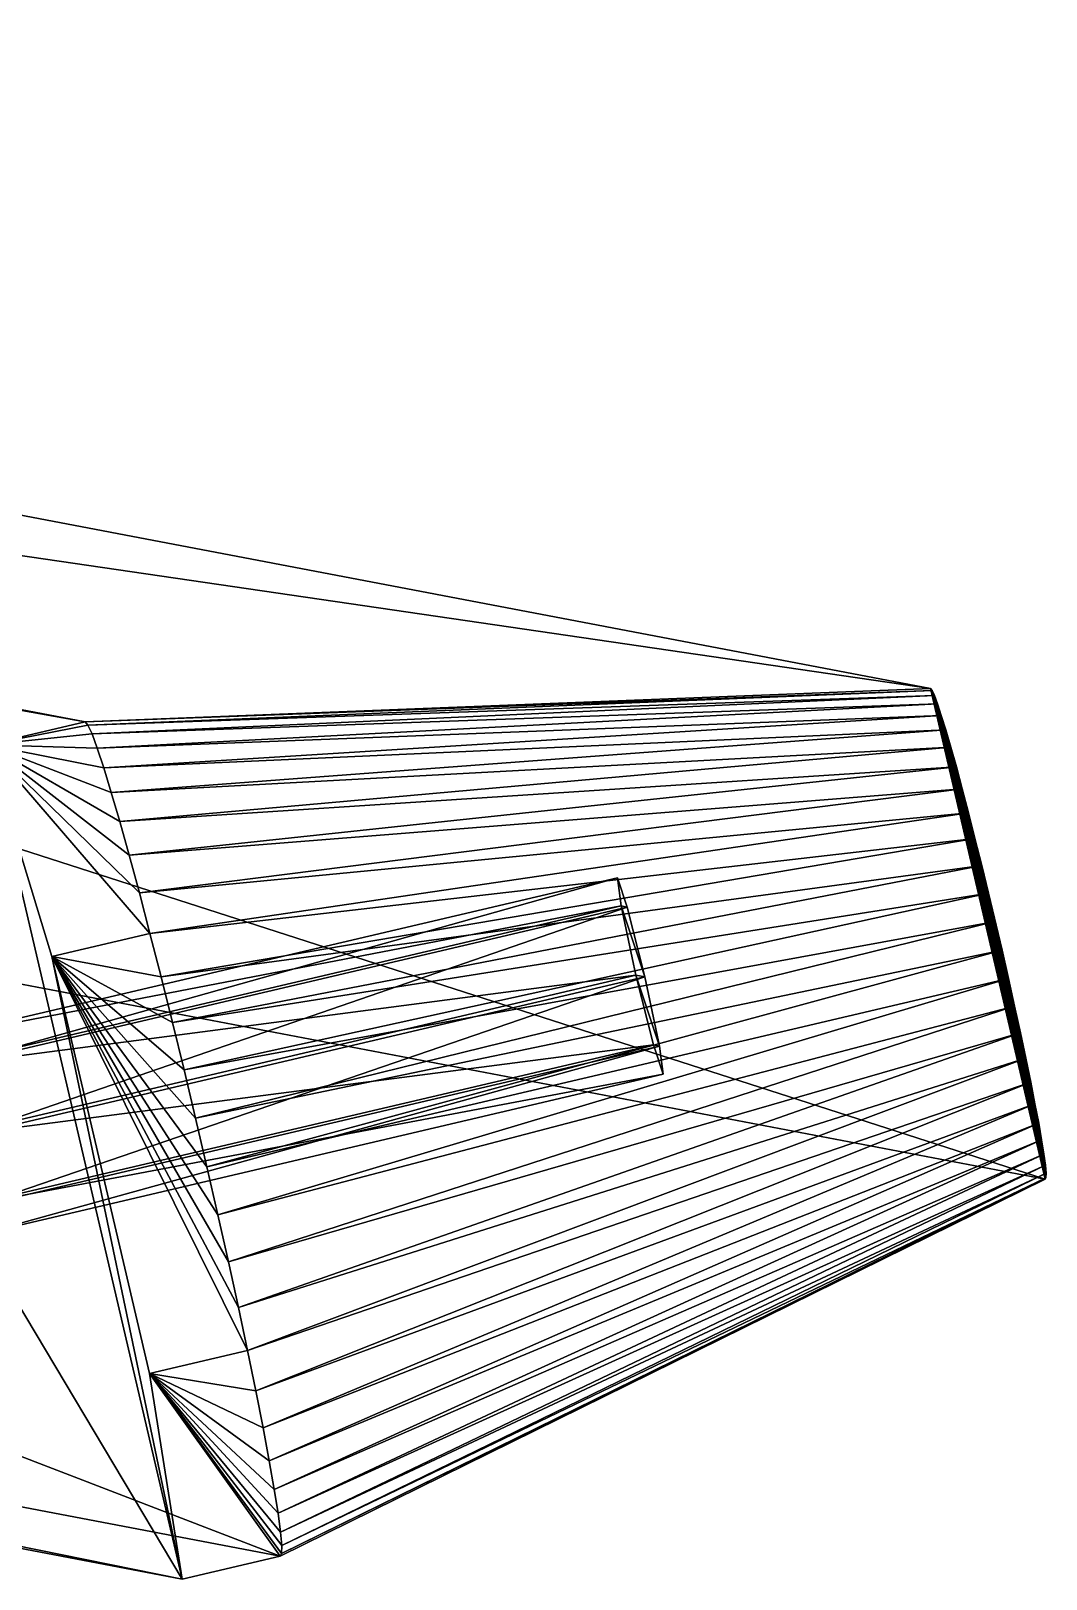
# Model space of a CAD drawing. Header units: millimetres. Extents: x -228 to 228, y -204 to 237.
# Drawn here: x 217.86 to 227.93, y -69.92 to -54.57 of the extents above; entities that cross this region are included whole.
import ezdxf

# ---------------------------------------------------------------- set-up
doc = ezdxf.new("R2010")
doc.units = ezdxf.units.MM
doc.header["$LTSCALE"] = 127.314815
for name, color, linetype in [('7916', 7, 'CONTINUOUS'), ('7917', 7, 'CONTINUOUS'), ('7918', 7, 'CONTINUOUS'), ('7919', 7, 'CONTINUOUS'), ('7935', 7, 'CONTINUOUS'), ('7936', 7, 'CONTINUOUS'), ('7937', 7, 'CONTINUOUS'), ('7939', 7, 'CONTINUOUS'), ('7940', 7, 'CONTINUOUS'), ('7941', 7, 'CONTINUOUS'), ('7942', 7, 'CONTINUOUS')]:
    doc.layers.add(name, color=color, linetype=linetype)

msp = doc.modelspace()

# ---------------------------------------------------------------- linework, layer by layer
at = {"layer": '7916', "color": 191, "linetype": 'Continuous', "true_color": 0xba45ff}
for points in [[(219.355, -69.924, 202.253), (217.32, -66.513, 232.015), (217.421, -61.649, 202.1), (219.355, -69.924, 202.253)], [(218.065, -63.748, 198.461), (219.355, -69.924, 202.253), (217.421, -61.649, 202.1), (218.065, -63.748, 198.461)], [(184.363, -63.257, 1007.265), (217.32, -66.513, 232.015), (219.355, -69.924, 202.253), (184.363, -63.257, 1007.265)], [(219.032, -67.886, 198.537), (219.355, -69.924, 202.253), (218.065, -63.748, 198.461), (219.032, -67.886, 198.537)]]:
    msp.add_3dface(points, dxfattribs=at)
at = {"layer": '7917', "color": 191, "linetype": 'Continuous', "true_color": 0xba45ff}
for points in [[(218.394, -61.421, 202.14), (182.429, -54.982, 1007.112), (183.401, -54.753, 1007.153), (218.394, -61.421, 202.14)], [(217.421, -61.649, 202.1), (182.429, -54.982, 1007.112), (218.394, -61.421, 202.14), (217.421, -61.649, 202.1)]]:
    msp.add_3dface(points, dxfattribs=at)
at = {"layer": '7918', "color": 191, "linetype": 'Continuous', "true_color": 0xba45ff}
for points in [[(192.546, -54.568, 998.79), (193.683, -59.436, 998.88), (227.916, -65.958, 211.35), (192.546, -54.568, 998.79)], [(226.778, -61.09, 211.261), (192.546, -54.568, 998.79), (227.916, -65.958, 211.35), (226.778, -61.09, 211.261)], [(226.795, -61.109, 210.971), (226.778, -61.09, 211.261), (227.925, -65.944, 211.06), (226.795, -61.109, 210.971)], [(227.925, -65.944, 211.06), (226.778, -61.09, 211.261), (227.916, -65.958, 211.35), (227.925, -65.944, 211.06)], [(226.819, -61.161, 210.686), (226.795, -61.109, 210.971), (227.926, -65.897, 210.773), (226.819, -61.161, 210.686)], [(227.926, -65.897, 210.773), (226.795, -61.109, 210.971), (227.925, -65.944, 211.06), (227.926, -65.897, 210.773)], [(226.85, -61.244, 210.409), (226.819, -61.161, 210.686), (227.919, -65.819, 210.494), (226.85, -61.244, 210.409)], [(227.919, -65.819, 210.494), (226.819, -61.161, 210.686), (227.926, -65.897, 210.773), (227.919, -65.819, 210.494)], [(226.887, -61.358, 210.145), (226.85, -61.244, 210.409), (227.904, -65.709, 210.225), (226.887, -61.358, 210.145)], [(227.904, -65.709, 210.225), (226.85, -61.244, 210.409), (227.919, -65.819, 210.494), (227.904, -65.709, 210.225)], [(226.931, -61.502, 209.896), (226.887, -61.358, 210.145), (227.882, -65.569, 209.971), (226.931, -61.502, 209.896)], [(227.882, -65.569, 209.971), (226.887, -61.358, 210.145), (227.904, -65.709, 210.225), (227.882, -65.569, 209.971)], [(226.981, -61.673, 209.666), (226.931, -61.502, 209.896), (227.853, -65.402, 209.735), (226.981, -61.673, 209.666)], [(227.853, -65.402, 209.735), (226.931, -61.502, 209.896), (227.882, -65.569, 209.971), (227.853, -65.402, 209.735)], [(227.036, -61.869, 209.458), (226.981, -61.673, 209.666), (227.816, -65.21, 209.52), (227.036, -61.869, 209.458)], [(227.816, -65.21, 209.52), (226.981, -61.673, 209.666), (227.853, -65.402, 209.735), (227.816, -65.21, 209.52)], [(227.094, -62.087, 209.275), (227.036, -61.869, 209.458), (227.774, -64.994, 209.329), (227.094, -62.087, 209.275)], [(227.774, -64.994, 209.329), (227.036, -61.869, 209.458), (227.816, -65.21, 209.52), (227.774, -64.994, 209.329)], [(227.157, -62.325, 209.12), (227.094, -62.087, 209.275), (227.726, -64.759, 209.165), (227.157, -62.325, 209.12)], [(227.726, -64.759, 209.165), (227.094, -62.087, 209.275), (227.774, -64.994, 209.329), (227.726, -64.759, 209.165)], [(227.221, -62.579, 208.994), (227.157, -62.325, 209.12), (227.672, -64.507, 209.03), (227.221, -62.579, 208.994)], [(227.672, -64.507, 209.03), (227.157, -62.325, 209.12), (227.726, -64.759, 209.165), (227.672, -64.507, 209.03)], [(227.288, -62.846, 208.9), (227.221, -62.579, 208.994), (227.614, -64.242, 208.926), (227.288, -62.846, 208.9)], [(227.614, -64.242, 208.926), (227.221, -62.579, 208.994), (227.672, -64.507, 209.03), (227.614, -64.242, 208.926)], [(227.355, -63.122, 208.838), (227.288, -62.846, 208.9), (227.553, -63.967, 208.854), (227.355, -63.122, 208.838)], [(227.553, -63.967, 208.854), (227.288, -62.846, 208.9), (227.614, -64.242, 208.926), (227.553, -63.967, 208.854)], [(227.422, -63.403, 208.81), (227.355, -63.122, 208.838), (227.489, -63.686, 208.815), (227.422, -63.403, 208.81)], [(227.489, -63.686, 208.815), (227.355, -63.122, 208.838), (227.553, -63.967, 208.854), (227.489, -63.686, 208.815)]]:
    msp.add_3dface(points, dxfattribs=at)
at = {"layer": '7919', "color": 191, "linetype": 'Continuous', "true_color": 0xba45ff}
for points in [[(184.363, -63.257, 1007.265), (219.355, -69.924, 202.253), (185.336, -63.029, 1007.305), (184.363, -63.257, 1007.265)], [(185.336, -63.029, 1007.305), (219.355, -69.924, 202.253), (220.328, -69.696, 202.293), (185.336, -63.029, 1007.305)]]:
    msp.add_3dface(points, dxfattribs=at)
at = {"layer": '7935', "color": 191, "linetype": 'Continuous', "true_color": 0xba45ff}
for points in [[(223.674, -62.969, 232.262), (223.771, -63.26, 231.561), (223.71, -63.248, 232.974), (223.674, -62.969, 232.262)], [(223.945, -63.951, 231.281), (223.858, -63.934, 233.279), (223.71, -63.248, 232.974), (223.945, -63.951, 231.281)], [(223.771, -63.26, 231.561), (223.945, -63.951, 231.281), (223.71, -63.248, 232.974), (223.771, -63.26, 231.561)], [(224.032, -64.625, 232.999), (223.858, -63.934, 233.279), (224.093, -64.637, 231.586), (224.032, -64.625, 232.999)], [(224.093, -64.637, 231.586), (223.858, -63.934, 233.279), (223.945, -63.951, 231.281), (224.093, -64.637, 231.586)], [(224.129, -64.916, 232.298), (224.032, -64.625, 232.999), (224.093, -64.637, 231.586), (224.129, -64.916, 232.298)]]:
    msp.add_3dface(points, dxfattribs=at)
at = {"layer": '7936', "color": 191, "linetype": 'Continuous', "true_color": 0xba45ff}
for points in [[(217.049, -65.531, 232.996), (223.858, -63.934, 233.279), (224.032, -64.625, 232.999), (217.049, -65.531, 232.996)], [(217.135, -65.548, 230.998), (217.284, -66.234, 231.303), (223.945, -63.951, 231.281), (217.135, -65.548, 230.998)], [(217.284, -66.234, 231.303), (224.093, -64.637, 231.586), (223.945, -63.951, 231.281), (217.284, -66.234, 231.303)], [(217.222, -66.222, 232.716), (217.049, -65.531, 232.996), (224.032, -64.625, 232.999), (217.222, -66.222, 232.716)], [(217.222, -66.222, 232.716), (224.032, -64.625, 232.999), (224.129, -64.916, 232.298), (217.222, -66.222, 232.716)], [(217.284, -66.234, 231.303), (217.32, -66.513, 232.015), (224.093, -64.637, 231.586), (217.284, -66.234, 231.303)], [(217.32, -66.513, 232.015), (224.129, -64.916, 232.298), (224.093, -64.637, 231.586), (217.32, -66.513, 232.015)], [(217.32, -66.513, 232.015), (217.222, -66.222, 232.716), (224.129, -64.916, 232.298), (217.32, -66.513, 232.015)]]:
    msp.add_3dface(points, dxfattribs=at)
at = {"layer": '7937', "color": 191, "linetype": 'Continuous', "true_color": 0xba45ff}
for points in [[(216.864, -64.566, 231.979), (216.962, -64.857, 231.278), (223.674, -62.969, 232.262), (216.864, -64.566, 231.979)], [(216.864, -64.566, 231.979), (223.674, -62.969, 232.262), (223.71, -63.248, 232.974), (216.864, -64.566, 231.979)], [(216.962, -64.857, 231.278), (223.771, -63.26, 231.561), (223.674, -62.969, 232.262), (216.962, -64.857, 231.278)], [(216.9, -64.845, 232.691), (216.864, -64.566, 231.979), (223.71, -63.248, 232.974), (216.9, -64.845, 232.691)], [(223.858, -63.934, 233.279), (216.9, -64.845, 232.691), (223.71, -63.248, 232.974), (223.858, -63.934, 233.279)], [(216.962, -64.857, 231.278), (217.135, -65.548, 230.998), (223.771, -63.26, 231.561), (216.962, -64.857, 231.278)], [(217.135, -65.548, 230.998), (223.945, -63.951, 231.281), (223.771, -63.26, 231.561), (217.135, -65.548, 230.998)], [(217.049, -65.531, 232.996), (216.9, -64.845, 232.691), (223.858, -63.934, 233.279), (217.049, -65.531, 232.996)]]:
    msp.add_3dface(points, dxfattribs=at)
at = {"layer": '7939', "color": 191, "linetype": 'Continuous', "true_color": 0xba45ff}
for points in [[(217.421, -61.649, 202.1), (218.394, -61.421, 202.14), (218.422, -61.453, 201.648), (217.421, -61.649, 202.1)], [(218.463, -61.54, 201.163), (217.421, -61.649, 202.1), (218.422, -61.453, 201.648), (218.463, -61.54, 201.163)], [(218.515, -61.682, 200.693), (217.421, -61.649, 202.1), (218.463, -61.54, 201.163), (218.515, -61.682, 200.693)], [(218.065, -63.748, 198.461), (217.421, -61.649, 202.1), (219.037, -63.52, 198.502), (218.065, -63.748, 198.461)], [(219.037, -63.52, 198.502), (217.421, -61.649, 202.1), (218.932, -63.116, 198.765), (219.037, -63.52, 198.502)], [(218.932, -63.116, 198.765), (217.421, -61.649, 202.1), (218.832, -62.744, 199.076), (218.932, -63.116, 198.765)], [(218.832, -62.744, 199.076), (217.421, -61.649, 202.1), (218.739, -62.411, 199.429), (218.832, -62.744, 199.076)], [(218.739, -62.411, 199.429), (217.421, -61.649, 202.1), (218.654, -62.121, 199.82), (218.739, -62.411, 199.429)], [(218.654, -62.121, 199.82), (217.421, -61.649, 202.1), (218.58, -61.876, 200.243), (218.654, -62.121, 199.82)], [(218.58, -61.876, 200.243), (217.421, -61.649, 202.1), (218.515, -61.682, 200.693), (218.58, -61.876, 200.243)], [(219.147, -63.952, 198.288), (218.065, -63.748, 198.461), (219.037, -63.52, 198.502), (219.147, -63.952, 198.288)], [(219.032, -67.886, 198.537), (218.065, -63.748, 198.461), (220.004, -67.658, 198.578), (219.032, -67.886, 198.537)], [(220.004, -67.658, 198.578), (218.065, -63.748, 198.461), (219.914, -67.23, 198.348), (220.004, -67.658, 198.578)], [(219.914, -67.23, 198.348), (218.065, -63.748, 198.461), (219.815, -66.779, 198.171), (219.914, -67.23, 198.348)], [(219.815, -66.779, 198.171), (218.065, -63.748, 198.461), (219.711, -66.312, 198.049), (219.815, -66.779, 198.171)], [(219.711, -66.312, 198.049), (218.065, -63.748, 198.461), (219.601, -65.834, 197.982), (219.711, -66.312, 198.049)], [(219.601, -65.834, 197.982), (218.065, -63.748, 198.461), (219.489, -65.353, 197.974), (219.601, -65.834, 197.982)], [(219.489, -65.353, 197.974), (218.065, -63.748, 198.461), (219.375, -64.874, 198.022), (219.489, -65.353, 197.974)], [(219.375, -64.874, 198.022), (218.065, -63.748, 198.461), (219.26, -64.405, 198.127), (219.375, -64.874, 198.022)], [(219.26, -64.405, 198.127), (218.065, -63.748, 198.461), (219.147, -63.952, 198.288), (219.26, -64.405, 198.127)], [(220.087, -68.058, 198.857), (219.032, -67.886, 198.537), (220.004, -67.658, 198.578), (220.087, -68.058, 198.857)], [(219.355, -69.924, 202.253), (219.032, -67.886, 198.537), (220.328, -69.696, 202.293), (219.355, -69.924, 202.253)], [(220.328, -69.696, 202.293), (219.032, -67.886, 198.537), (220.343, -69.672, 201.8), (220.328, -69.696, 202.293)], [(220.343, -69.672, 201.8), (219.032, -67.886, 198.537), (220.345, -69.593, 201.312), (220.343, -69.672, 201.8)], [(220.345, -69.593, 201.312), (219.032, -67.886, 198.537), (220.333, -69.459, 200.836), (220.345, -69.593, 201.312)], [(220.333, -69.459, 200.836), (219.032, -67.886, 198.537), (220.308, -69.272, 200.379), (220.333, -69.459, 200.836)], [(220.308, -69.272, 200.379), (219.032, -67.886, 198.537), (220.27, -69.035, 199.947), (220.308, -69.272, 200.379)], [(220.27, -69.035, 199.947), (219.032, -67.886, 198.537), (220.22, -68.751, 199.546), (220.27, -69.035, 199.947)], [(220.22, -68.751, 199.546), (219.032, -67.886, 198.537), (220.159, -68.424, 199.181), (220.22, -68.751, 199.546)], [(220.159, -68.424, 199.181), (219.032, -67.886, 198.537), (220.087, -68.058, 198.857), (220.159, -68.424, 199.181)]]:
    msp.add_3dface(points, dxfattribs=at)
at = {"layer": '7940', "color": 191, "linetype": 'Continuous', "true_color": 0xba45ff}
for points in [[(183.401, -54.753, 1007.153), (192.546, -54.568, 998.79), (226.778, -61.09, 211.261), (183.401, -54.753, 1007.153)], [(218.394, -61.421, 202.14), (183.401, -54.753, 1007.153), (226.778, -61.09, 211.261), (218.394, -61.421, 202.14)]]:
    msp.add_3dface(points, dxfattribs=at)
at = {"layer": '7941', "color": 191, "linetype": 'Continuous', "true_color": 0xba45ff}
for points in [[(193.683, -59.436, 998.88), (185.336, -63.029, 1007.305), (220.328, -69.696, 202.293), (193.683, -59.436, 998.88)], [(227.916, -65.958, 211.35), (193.683, -59.436, 998.88), (220.328, -69.696, 202.293), (227.916, -65.958, 211.35)]]:
    msp.add_3dface(points, dxfattribs=at)
at = {"layer": '7942', "color": 191, "linetype": 'Continuous', "true_color": 0xba45ff}
for points in [[(218.394, -61.421, 202.14), (226.778, -61.09, 211.261), (226.795, -61.109, 210.971), (218.394, -61.421, 202.14)], [(218.394, -61.421, 202.14), (226.795, -61.109, 210.971), (218.422, -61.453, 201.648), (218.394, -61.421, 202.14)], [(226.795, -61.109, 210.971), (226.819, -61.161, 210.686), (218.422, -61.453, 201.648), (226.795, -61.109, 210.971)], [(226.819, -61.161, 210.686), (218.463, -61.54, 201.163), (218.422, -61.453, 201.648), (226.819, -61.161, 210.686)], [(226.819, -61.161, 210.686), (226.85, -61.244, 210.409), (218.463, -61.54, 201.163), (226.819, -61.161, 210.686)], [(226.85, -61.244, 210.409), (218.515, -61.682, 200.693), (218.463, -61.54, 201.163), (226.85, -61.244, 210.409)], [(226.85, -61.244, 210.409), (226.887, -61.358, 210.145), (218.515, -61.682, 200.693), (226.85, -61.244, 210.409)], [(226.887, -61.358, 210.145), (218.58, -61.876, 200.243), (218.515, -61.682, 200.693), (226.887, -61.358, 210.145)], [(226.887, -61.358, 210.145), (226.931, -61.502, 209.896), (218.58, -61.876, 200.243), (226.887, -61.358, 210.145)], [(226.931, -61.502, 209.896), (218.654, -62.121, 199.82), (218.58, -61.876, 200.243), (226.931, -61.502, 209.896)], [(226.931, -61.502, 209.896), (226.981, -61.673, 209.666), (218.654, -62.121, 199.82), (226.931, -61.502, 209.896)], [(226.981, -61.673, 209.666), (218.739, -62.411, 199.429), (218.654, -62.121, 199.82), (226.981, -61.673, 209.666)], [(226.981, -61.673, 209.666), (227.036, -61.869, 209.458), (218.739, -62.411, 199.429), (226.981, -61.673, 209.666)], [(227.036, -61.869, 209.458), (218.832, -62.744, 199.076), (218.739, -62.411, 199.429), (227.036, -61.869, 209.458)], [(227.036, -61.869, 209.458), (227.094, -62.087, 209.275), (218.832, -62.744, 199.076), (227.036, -61.869, 209.458)], [(227.094, -62.087, 209.275), (218.932, -63.116, 198.765), (218.832, -62.744, 199.076), (227.094, -62.087, 209.275)], [(227.094, -62.087, 209.275), (227.157, -62.325, 209.12), (218.932, -63.116, 198.765), (227.094, -62.087, 209.275)], [(227.157, -62.325, 209.12), (219.037, -63.52, 198.502), (218.932, -63.116, 198.765), (227.157, -62.325, 209.12)], [(227.157, -62.325, 209.12), (227.221, -62.579, 208.994), (219.037, -63.52, 198.502), (227.157, -62.325, 209.12)], [(227.221, -62.579, 208.994), (219.147, -63.952, 198.288), (219.037, -63.52, 198.502), (227.221, -62.579, 208.994)], [(227.221, -62.579, 208.994), (227.288, -62.846, 208.9), (219.147, -63.952, 198.288), (227.221, -62.579, 208.994)], [(227.288, -62.846, 208.9), (219.26, -64.405, 198.127), (219.147, -63.952, 198.288), (227.288, -62.846, 208.9)], [(227.288, -62.846, 208.9), (227.355, -63.122, 208.838), (219.26, -64.405, 198.127), (227.288, -62.846, 208.9)], [(227.355, -63.122, 208.838), (219.375, -64.874, 198.022), (219.26, -64.405, 198.127), (227.355, -63.122, 208.838)], [(227.355, -63.122, 208.838), (227.422, -63.403, 208.81), (219.375, -64.874, 198.022), (227.355, -63.122, 208.838)], [(227.422, -63.403, 208.81), (219.489, -65.353, 197.974), (219.375, -64.874, 198.022), (227.422, -63.403, 208.81)], [(227.422, -63.403, 208.81), (227.489, -63.686, 208.815), (219.489, -65.353, 197.974), (227.422, -63.403, 208.81)], [(227.489, -63.686, 208.815), (219.601, -65.834, 197.982), (219.489, -65.353, 197.974), (227.489, -63.686, 208.815)], [(227.489, -63.686, 208.815), (227.553, -63.967, 208.854), (219.601, -65.834, 197.982), (227.489, -63.686, 208.815)], [(227.553, -63.967, 208.854), (219.711, -66.312, 198.049), (219.601, -65.834, 197.982), (227.553, -63.967, 208.854)], [(227.553, -63.967, 208.854), (227.614, -64.242, 208.926), (219.711, -66.312, 198.049), (227.553, -63.967, 208.854)], [(227.614, -64.242, 208.926), (219.815, -66.779, 198.171), (219.711, -66.312, 198.049), (227.614, -64.242, 208.926)], [(227.614, -64.242, 208.926), (227.672, -64.507, 209.03), (219.815, -66.779, 198.171), (227.614, -64.242, 208.926)], [(227.672, -64.507, 209.03), (219.914, -67.23, 198.348), (219.815, -66.779, 198.171), (227.672, -64.507, 209.03)], [(227.672, -64.507, 209.03), (227.726, -64.759, 209.165), (219.914, -67.23, 198.348), (227.672, -64.507, 209.03)], [(227.726, -64.759, 209.165), (220.004, -67.658, 198.578), (219.914, -67.23, 198.348), (227.726, -64.759, 209.165)], [(227.726, -64.759, 209.165), (227.774, -64.994, 209.329), (220.004, -67.658, 198.578), (227.726, -64.759, 209.165)], [(227.774, -64.994, 209.329), (220.087, -68.058, 198.857), (220.004, -67.658, 198.578), (227.774, -64.994, 209.329)], [(227.774, -64.994, 209.329), (227.816, -65.21, 209.52), (220.087, -68.058, 198.857), (227.774, -64.994, 209.329)], [(227.816, -65.21, 209.52), (220.159, -68.424, 199.181), (220.087, -68.058, 198.857), (227.816, -65.21, 209.52)], [(227.816, -65.21, 209.52), (227.853, -65.402, 209.735), (220.159, -68.424, 199.181), (227.816, -65.21, 209.52)], [(227.853, -65.402, 209.735), (220.22, -68.751, 199.546), (220.159, -68.424, 199.181), (227.853, -65.402, 209.735)], [(227.853, -65.402, 209.735), (227.882, -65.569, 209.971), (220.22, -68.751, 199.546), (227.853, -65.402, 209.735)], [(227.882, -65.569, 209.971), (220.27, -69.035, 199.947), (220.22, -68.751, 199.546), (227.882, -65.569, 209.971)], [(227.882, -65.569, 209.971), (227.904, -65.709, 210.225), (220.27, -69.035, 199.947), (227.882, -65.569, 209.971)], [(227.904, -65.709, 210.225), (220.308, -69.272, 200.379), (220.27, -69.035, 199.947), (227.904, -65.709, 210.225)], [(227.904, -65.709, 210.225), (227.919, -65.819, 210.494), (220.308, -69.272, 200.379), (227.904, -65.709, 210.225)], [(227.919, -65.819, 210.494), (220.333, -69.459, 200.836), (220.308, -69.272, 200.379), (227.919, -65.819, 210.494)], [(227.919, -65.819, 210.494), (227.926, -65.897, 210.773), (220.333, -69.459, 200.836), (227.919, -65.819, 210.494)], [(227.916, -65.958, 211.35), (220.328, -69.696, 202.293), (220.343, -69.672, 201.8), (227.916, -65.958, 211.35)], [(227.926, -65.897, 210.773), (220.345, -69.593, 201.312), (220.333, -69.459, 200.836), (227.926, -65.897, 210.773)], [(227.925, -65.944, 211.06), (227.916, -65.958, 211.35), (220.343, -69.672, 201.8), (227.925, -65.944, 211.06)], [(227.925, -65.944, 211.06), (220.343, -69.672, 201.8), (220.345, -69.593, 201.312), (227.925, -65.944, 211.06)], [(227.926, -65.897, 210.773), (227.925, -65.944, 211.06), (220.345, -69.593, 201.312), (227.926, -65.897, 210.773)]]:
    msp.add_3dface(points, dxfattribs=at)

doc.saveas('drawing.dxf')
